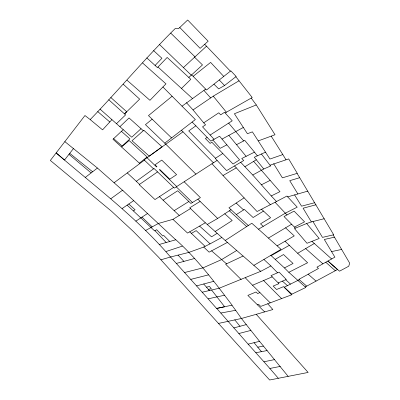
<?xml version="1.0" encoding="UTF-8"?>
<svg xmlns="http://www.w3.org/2000/svg" width="400" height="400" viewBox="0 0 400 400"><rect width="100%" height="100%" fill="white"/><g stroke="black" fill="none" stroke-linecap="round" stroke-linejoin="round"><path stroke-width="0.6" d="M73.44 148.59L64.52 160.015L56.145 152.915C95.14 186.58 136.89 217.635 170.505 257.005C185.87 273.965 201.175 290.975 216.315 308.13L216.57 308.45L232.09 305.17C214.69 282.235 197.395 259.07 175.865 239.765L159.155 244.505M218.47 323.43L241.44 318.475L256.25 314.32L308.14 372.435L269.635 380L158.53 257.155L133.405 231.54L111.435 211.17L50.345 160.445L84.955 115.525L90.2 119.59C119.09 89.705 145.67 57.68 175.265 28.49L178.57 28.645L187.67 20L208.155 41.2L200.125 48.36L179.77 27.505M90.2 119.59L102.565 129.855L111.92 119.65M155.1 65.46L161.925 58.285L153.57 50.605M181.465 88.465L190.81 79.29L167.17 57.445L157.425 67.585L146.805 57.885M116.48 123.69L125.61 114.875L108.725 99.75M119.885 126.705L129.05 117.955L143.285 130.705M139.815 163.56L113 139.255L123.21 129.65M183.41 67.57L206.53 46.165M141.035 128.695L131.76 137.215L100.005 109.09M188.81 77.44L202.485 64.93L194.52 57.15L194.93 56.765L170.7 33.07M121.55 146.96L129.105 140.51L147.085 156.985L139.39 163.165M152.15 119.16L145.445 124.675L164.76 143.165L195.93 174.15M172.11 96.225L148.47 115.61L171.575 137.91M182.02 106.18L205.67 89.11M191.62 74.87L193.13 76.33L210.615 62.41L223.745 76.425M85.175 177.53L97.425 168.05L122.945 190.6M213.935 84.165L218.66 88.87L224.54 85.515L236.165 76.495L230.835 70.835L206.54 89.995L193.13 76.33M164.76 143.165L195.34 119.555L162.915 86.99M213.4 162.82L182.99 131.81L144.075 159.89L153.54 168.87L154.06 168.51L174.345 188.09L217.12 160.405M114.075 182.75L144.365 160.165M110.78 198.775L122.545 190.23L175.74 239.8M127.265 172.92L136.305 181.325L153.54 168.87M207.115 137.39L205.405 138.53L210.115 143.37L211.83 142.205L233.025 164.025L239.57 159.89L219.62 136.235L210.765 141.12L195.885 125.81L188.735 130.92L215.515 158.24L215.26 158.405L226.605 170.615L243.72 160.525L241.75 158.51L254.48 152.135L257.34 155.86M157.565 171.89L139.18 184.64L155 199.57L173.61 187.37M122.095 208.58L133.765 200.59M186.435 102.685L193.05 109.92L213.26 96.155L239.025 80.78M135.86 221.16L147.685 213.4M193.05 109.92L203.715 122.84L218.805 112.8L220.67 114.855L224.535 112.295L232.22 120.805L210.14 135.045M207.23 224.485L217.675 218.455L231.005 209.675M127.105 205.15L133.365 210.91L135.07 209.78L128.775 204.01M244.115 197.83L228.955 207.79L248.265 225.535M215.26 158.405L222.775 153.49M159.415 196.68L163.11 200.185L177.685 190.745L190.86 203.455L200.405 197.64L184.16 181.79M217.675 218.455L200.135 201.425L189.735 207.82L205.305 222.76L225.22 240.485L251.805 223.245L281.025 249.33L253.855 265.385M215.105 231.535L232.195 220.545L224.755 213.745M236.33 214.57L244.375 209.415L253.13 217.53L263.5 211.075M217.1 233.355L211.58 236.83L199.565 226.1M174.15 210.655L188.84 201.51M261.435 154L270.605 166.01L263.75 169.005L252.74 175.01L240.695 162.31M145.47 230.55L158.485 223.425L172.95 219.345L190.515 208.57M244.84 166.775L256.315 159.75M236.705 250.475L221.64 259.58L203.195 267.79L184.545 272.55M258.49 229.21L285.405 213.12M268.42 238.08L291.6 224.225M297.69 253.3L314.31 243.485L331.635 258.955M133.365 210.91L154.615 230.895L156.665 229.69L162.735 235.985L163.74 235.475L169.74 241.485M275.215 259.375L283.505 254.535L293.06 263.475L284.445 267.93L270.82 255.36M205.305 222.76L187.565 233.08L172.95 219.345M277.12 245.845L294.255 235.9L285.54 227.845M211.96 163.75L223.01 175.51L236.295 167.855M189.735 231.82L191.38 233.37L196.175 230.625L210.07 243.855L221.79 237.475M225.115 112.94L252.225 97.51L235.845 76.745M271.14 255.64L289.335 245.33M308.195 274.22L298.9 279.375L306.74 286.135L337.465 269.555L327.895 261.04L339.505 271.185L348.745 266.235L349.655 263.14L333.135 234.905M299.285 279.705L284.25 287.225L291.88 294.165M222.03 139.1L243.33 127.455M160.93 259.805L170.505 257.005L188.79 252.43L203.715 247.05L210.07 243.855M227.42 242.4L209.125 252.165L203.715 247.05M236.515 144.675L244.765 140.37L254.48 152.135M277.58 272.79L270.89 265.945L260.935 271.235L219.17 288.24L202.135 292.23M226.865 144.825L220.215 148.32L212.84 139.975M275.07 202.265L286.945 196.045L297.21 207.165L285.295 213.175L275.07 202.265L257.06 211.525L223.01 175.51M294.435 227.105L304.55 221.86L294.09 211.11L284.025 216.53L295.465 228.145M261.4 184.805L270.105 180.38M284.445 267.93L288.815 272.31L307.605 262.755L285.045 241.245M252.74 175.01L271.245 195.935L279.97 191.655L253.66 161.37M305.19 286.885L306.74 286.135M291.275 294.46L305.81 287.455L288.815 272.31M243.1 256.03L225.66 264.24L241.14 279.5M265.505 152.155L254.3 157.24L263.75 169.005M245.255 277.78L252.57 285.26L272.225 276.84M259.93 292.585L257.635 293.56L256.06 291.99L247.865 295.39L264.65 311.905M278.19 282.9L286.315 279.51L279.115 272.13L271.015 275.61L278.945 283.665L273.16 286.07L276.57 289.51L283.58 286.635L291.625 294.82L260.73 306.41L258.635 304.35L257.45 304.825M306.63 223.52L294.445 228.565L307.01 243.285L319.205 238.495L306.63 223.52L311.365 221.925L324.24 218.725M269.995 165.215L288.685 158.925L297.275 173.32L282.4 177.845L273.655 163.725M258.235 140.905L275.015 134.74L256.3 104.95L234.405 113.745L247.415 133.725L252.385 131.845L269.95 159.04L282.825 154.575L285.985 159.785M166.04 251.52L182.36 246.13M312.94 221.525L322.485 237.385L333.69 234.78L299.695 177.695L289.73 180.68L297.885 193.96L307.805 191.115M256.25 314.32L272.85 309.55L267.725 303.755M287.705 196.865L297.885 193.96M176.345 263.44L194.58 258.485M316.02 204.76L303.105 208.215L311.365 221.925M196.5 285.905L213.685 281.335M233.8 327.925L246.295 324.6M314.795 202.68L301.565 206.175L294.605 194.895M211.595 290.01L224.63 306.75L216.725 308.42L238.835 333.53L250.9 330.41M190.765 279.39L208.51 274.86M238.835 333.53L248.135 344.15L259.56 341.34L288.13 376.345M206.48 287.175L209.48 286.455L211.295 288.715L208.41 289.395L209.39 290.525L203.715 283.99M334.47 237.17L324.33 239.485L334.88 257.15L316.95 267.145L318.475 268.485L308.15 274.19L316.05 281.105M208.175 298.815L224.515 295.24M331.57 251.61L341.64 249.435M248.135 344.15L263.925 361.765L274.515 359.62M257.76 347.195L263.435 346.075M263.925 361.765L269.835 368.46L280.33 366.415M255.83 352.735L267.105 350.565M220.895 313.02L235.685 310.305L241.44 318.475L259.56 341.34M69.725 153.345L92.6 171.78M64.85 141.62L97.425 168.05M68.965 154.32L91.13 172.925M97.695 111.555L109.815 121.985M211.59 250.85L226.53 263.83M225.22 240.485L260.695 271.335M113.675 138.65L122.14 146.05L129.94 138.88L121.415 131.345M126.99 80.19L149.945 100.31L165.965 83.855L142.565 62.96M305.675 248.575L322.91 263.82M325.75 262.235L335.305 270.72M311.93 241.35L314.31 243.485M110.805 97.49L126.725 111.785L124.53 113.91L139.655 99.115L123.2 84.195M157.98 67.01L192.45 98.495M229.325 210.775L246.64 226.59M282.45 281.125L287.415 285.655M285.735 279.75L290.51 284.125M236.15 203.06L243.565 209.93M263.22 226.36L260.505 223.845L270.59 217.72L261.52 209.22M263.905 259.45L270.89 265.945M136.305 181.325L139.545 184.385M163.11 200.185L179.25 215.48M191.38 233.37L205.055 246.32M141.93 217.105L152.185 226.875M159.405 44.415L191.29 75.17M176.265 186.86L192.44 202.49M147.015 157.695L156.555 166.965L156.935 166.7L155 164.82L161.75 160.09L176.59 174.635L169.765 179.175L159.82 169.505L159.44 169.77L176.725 186.565M181.435 130.295L182.99 131.81M197.86 199.19L200.135 201.425M192.095 122.06L195.885 125.81M252.57 285.26L270.205 302.825M263.595 280.53L281.51 298.54M285.295 213.175L287.01 214.925M204.7 44.28L230.395 71.18M219.25 79.975L224.54 85.515M154.965 230.69L166.18 242.5M178.035 255.12L183.92 261.385M271.245 195.935L276.48 201.53M214.08 139.29L202.535 126.855L205.57 124.845L203.715 122.84M234.525 165.945L270.335 204.675M203.985 90.46L210.655 97.93M269.835 368.46L278.32 378.265M228.65 123.105L243.68 140.95M228.855 135.37L246.11 156.325M254.045 342.695L261.44 351.655M213.26 96.155L226.39 112.215M234.75 319.835L240.005 326.275M231.91 305.21L235.685 310.305M251.225 98.075L256.3 104.95M271.19 136.145L282.825 154.575M297.085 173.375L299.695 177.695M143.81 130.24L132.015 140.72L149.22 156.135L162.09 146.85L143.81 130.24"/></g></svg>
